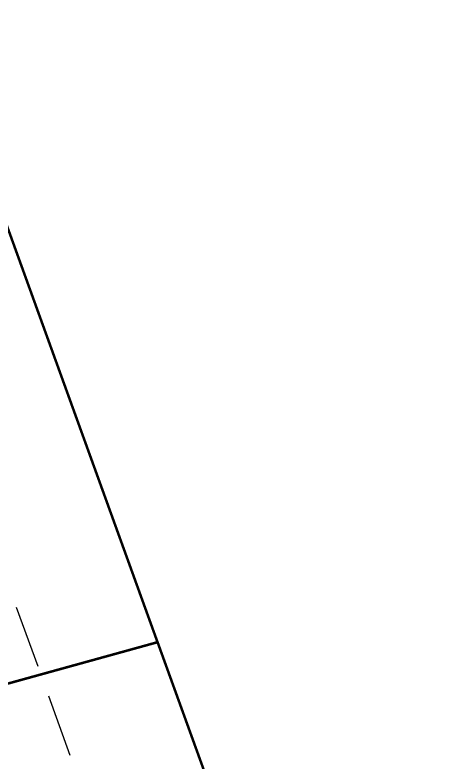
# Model space of a CAD drawing. Header units: metres. Extents: x 568332 to 569219, y 2065964 to 2066430.
# Drawn here: x 568561.01 to 568569.72, y 2066344.84 to 2066359.67 of the extents above; entities that cross this region are included whole.
import ezdxf

# ---------------------------------------------------------------- set-up
doc = ezdxf.new("R2010")
doc.units = ezdxf.units.M
doc.linetypes.add('CENTER', pattern=[2, 1.25, -0.25, 0.25, -0.25])
doc.linetypes.add('HIDDEN', pattern=[0.375, 0.25, -0.125])
doc.layers.add('-CENTER', color=143, linetype='CENTER', lineweight=13)
doc.layers.add('-RANH GIOI LO DAT', color=12, linetype='CONTINUOUS')
doc.layers.add('RANHGIOI', color=2, linetype='HIDDEN')

# ---------------------------------------------------------------- blocks, each defined once
blk = doc.blocks.new('M29-T3')
at = {"layer": '-RANH GIOI LO DAT', "linetype": 'HIDDEN', "ltscale": 10, "const_width": 50}
blk.add_lwpolyline([(195185, -837693), (204185, -836996), (204185, -816412), (195185, -816412)], close=True, dxfattribs=at)
blk = doc.blocks.new('M30-T3')
at = {"layer": '-RANH GIOI LO DAT', "linetype": 'HIDDEN', "ltscale": 10, "const_width": 50}
blk.add_lwpolyline([(204199, -903242), (204199, -883354), (195199, -883354), (195199, -903938)], close=True, dxfattribs=at)

msp = doc.modelspace()

# ---------------------------------------------------------------- block references
at = {"layer": '-CENTER', "xscale": 0.001, "yscale": 0.001, "zscale": 0.001, "rotation": 105.4590240790866}
msp.add_blockref('M29-T3', (567811.548, 2065927.325), dxfattribs=at)

# ---------------------------------------------------------------- next in the draw order: block references
at = {"layer": '-CENTER', "xscale": 0.001, "yscale": 0.001, "zscale": 0.001, "rotation": 105.4590240816413}
msp.add_blockref('M30-T3', (567744.632, 2065918.142), dxfattribs=at)

# ---------------------------------------------------------------- next in the draw order: linework, layer by layer
at = {"layer": 'RANHGIOI', "color": 12, "ltscale": 5}
msp.add_line((568554.656, 2066365.553), (568569.722, 2066323.895), dxfattribs=at)

doc.saveas('drawing.dxf')
